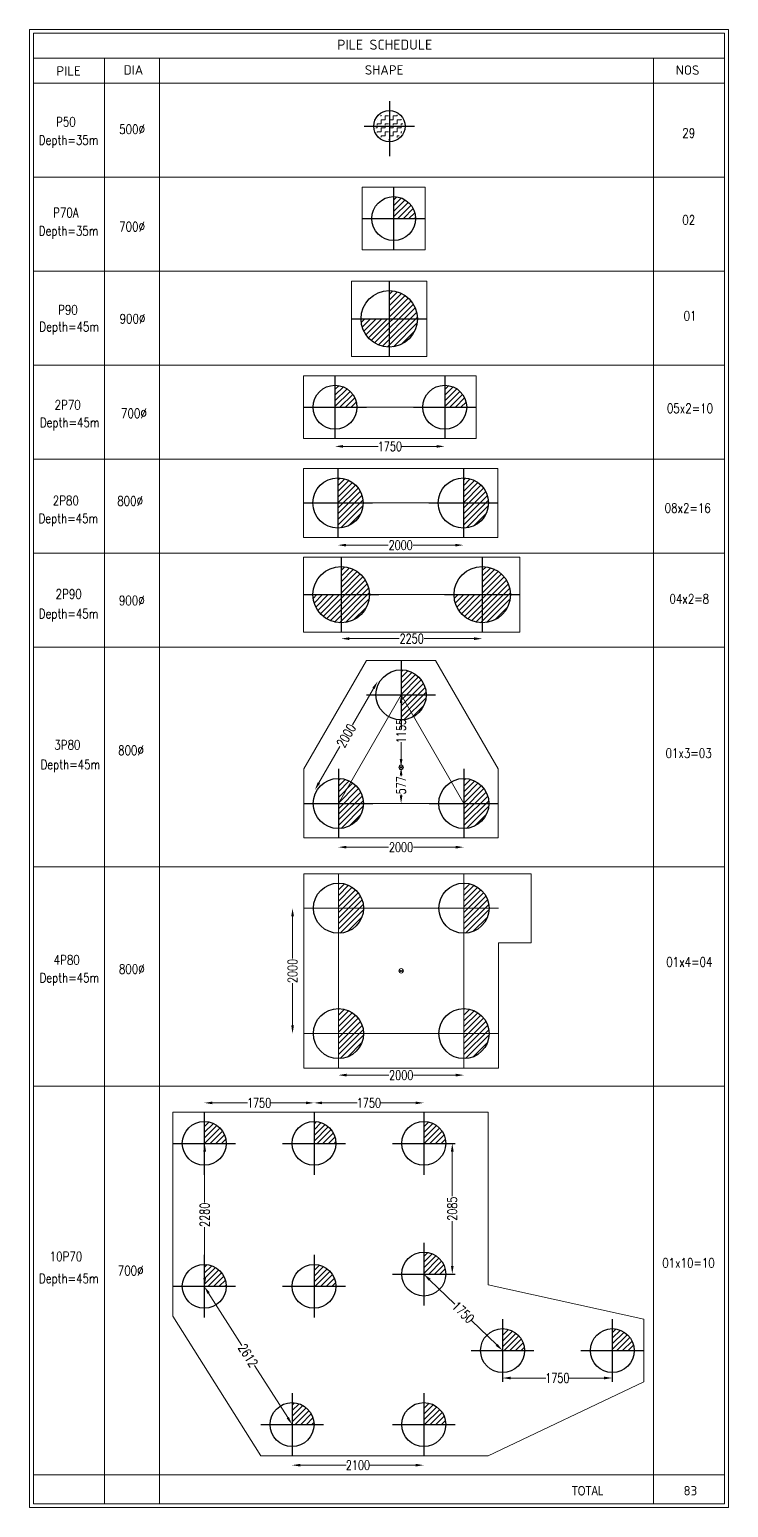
# Model space of a CAD drawing. Header units: millimetres. Extents: x -545754 to 527377, y 134623 to 1871324.
# Drawn here: x 516237 to 527377, y 193131 to 216706 of the extents above; entities that cross this region are included whole.
import ezdxf

# ---------------------------------------------------------------- set-up
doc = ezdxf.new("R2010")
doc.units = ezdxf.units.MM
doc.header["$PDMODE"] = 35
doc.layers.get('Defpoints').update_dxf_attribs({"color": 252})
for name, color, linetype, lineweight in [('Geo pile', 2, 'Continuous', 30), ('Geo pile c-c L', 154, 'Continuous', 0), ('Geo Pile Hatch', 54, 'Continuous', 13), ('Geo Pilecap-L', 154, 'Continuous', 0), ('Geo-pile', 2, 'Continuous', 30), ('Geo-Pile Hatch', 54, 'Continuous', 13), ('Geo-Section Line', 84, 'Continuous', 13)]:
    doc.layers.add(name, color=color, linetype=linetype, lineweight=lineweight)
doc.layers.add('Geo Pile Txt', color=7, linetype='Continuous')
doc.styles.add('AA-02 simplex', font='simplex.shx', dxfattribs={"width": 0.8})
doc.styles.add('Geo T Arial', font='arial.ttf', dxfattribs={"width": 0.75})
doc.styles.add('Geo T TIMES NEW ROMAN', font='times.ttf')
doc.styles.add('ISCOPEUR', font='isocpeur.ttf')
doc.styles.add('simplex', font='simplex.shx', dxfattribs={"width": 0.75})
doc.dimstyles.new('Geo1-50 @ BEAM-NAME', dxfattribs={"dimtxt": 150, "dimasz": 130, "dimexe": 0.11, "dimexo": 0.2, "dimgap": 0.1, "dimtad": 0, "dimdec": 0, "dimdsep": 46, "dimtxsty": 'simplex', "dimcen": 5, "dimdle": 11, "dimse1": 1, "dimse2": 1, "dimclrd": 256, "dimclre": 251, "dimclrt": 7, "dimadec": 0, "dimazin": 0, "dimtfac": 1, "dimtdec": 0, "dimtmove": 0, "dimatfit": 3, "dimfxl": 1, "dimlwd": 15, "dimlwe": 9, "dimarcsym": 0})
pattern_1 = [(45, (-164380.98, 30009.62), (-44.90128, 44.90128), [])]
pattern_2 = [(0, (0, 0), (63.5, 63.5), [63.5, -63.5]), (90, (63.5, 0), (-63.5, 63.5), [63.5, -63.5])]

# ---------------------------------------------------------------- blocks, each defined once
blk = doc.blocks.new('A$C57e47940')
at = {"layer": 'Geo Pile Hatch'}
h = blk.add_hatch(dxfattribs=at)
h.set_pattern_fill('ANSI31', color=256, scale=20)
h.set_pattern_definition([(45, (-164380.98, 30009.62), (-44.90128, 44.90128), [])])
edge = h.paths.add_edge_path()
edge.add_arc((0, 0), 350, 0, 90)
edge.add_line((0, 350), (0, 0))
edge.add_line((0, 0), (350, 0))
at = {"layer": 'Geo pile'}
for p, q in [((0, 500), (0, -500)), ((-500, 0), (500, 0))]:
    blk.add_line(p, q, dxfattribs=at)
blk.add_circle((0, 0), 350, dxfattribs=at)
blk = doc.blocks.new('A$Ca9c2b0f5')
at = {"layer": 'Geo pile c-c L'}
blk.add_lwpolyline([(5025, -2755), (5025, 0), (0, 0), (0, -3255), (1400, -5485), (5025, -5485), (7505, -4305), (7505, -3305)], close=True, dxfattribs=at)
for p in [(500, -500), (2250, -500), (4000, -500), (4000, -2585), (500, -2780), (2250, -2780), (5255, -3805), (7005, -3805), (1900, -4985), (4000, -4985)]:
    blk.add_blockref('A$C57e47940', p)
blk = doc.blocks.new('*D268')
at = {"linetype": 'Continuous', "lineweight": 15, "transparency": 16777216}
for p, q in [((519151, 199585), (519709, 199585)), ((520641, 199585), (520084, 199585))]:
    blk.add_line(p, q, dxfattribs=at)
at = {"transparency": 16777216}
for points in [[(519151, 199606), (519151, 199563), (519021, 199585)], [(520641, 199606), (520641, 199563), (520771, 199585)]]:
    blk.add_solid(points, dxfattribs=at)
at = {"layer": 'Defpoints', "color": 0, "transparency": 16777216}
for p in [(520771, 199585), (519021, 199439), (520771, 199439)]:
    blk.add_point(p, dxfattribs=at)
at = {"color": 7, "transparency": 16777216, "insert": (519896, 199585), "char_height": 150, "attachment_point": 5, "style": 'simplex'}
blk.add_mtext('1750', dxfattribs=at)
blk = doc.blocks.new('*D269')
at = {"linetype": 'Continuous', "lineweight": 15, "transparency": 16777216}
for p, q in [((520901, 199585), (521459, 199585)), ((522391, 199585), (521834, 199585))]:
    blk.add_line(p, q, dxfattribs=at)
at = {"transparency": 16777216}
for points in [[(520901, 199606), (520901, 199563), (520771, 199585)], [(522391, 199606), (522391, 199563), (522521, 199585)]]:
    blk.add_solid(points, dxfattribs=at)
at = {"layer": 'Defpoints', "color": 0, "transparency": 16777216}
for p in [(522521, 199585), (520771, 199439), (522521, 199439)]:
    blk.add_point(p, dxfattribs=at)
at = {"color": 7, "transparency": 16777216, "insert": (521646, 199585), "char_height": 150, "attachment_point": 5, "style": 'simplex'}
blk.add_mtext('1750', dxfattribs=at)
blk = doc.blocks.new('*D265')
at = {"linetype": 'Continuous', "lineweight": 15, "transparency": 16777216}
for p, q in [((519028, 198809), (519028, 197997)), ((519028, 196789), (519028, 197601))]:
    blk.add_line(p, q, dxfattribs=at)
at = {"transparency": 16777216}
for points in [[(519006, 198809), (519050, 198809), (519028, 198939)], [(519006, 196789), (519050, 196789), (519028, 196659)]]:
    blk.add_solid(points, dxfattribs=at)
at = {"layer": 'Defpoints', "color": 0, "transparency": 16777216}
for p in [(519252, 198939), (519028, 196659), (519252, 196659)]:
    blk.add_point(p, dxfattribs=at)
at = {"color": 7, "transparency": 16777216, "insert": (519028, 197799), "char_height": 150, "attachment_point": 5, "rotation": 90, "style": 'simplex'}
blk.add_mtext('2280', dxfattribs=at)
blk = doc.blocks.new('*D270')
at = {"linetype": 'Continuous', "lineweight": 15, "transparency": 16777216}
for p, q in [((519091, 196549), (519621, 195715)), ((520352, 194564), (519822, 195398))]:
    blk.add_line(p, q, dxfattribs=at)
at = {"transparency": 16777216}
for points in [[(519109, 196561), (519073, 196538), (519021, 196659)], [(520370, 194575), (520334, 194552), (520422, 194454)]]:
    blk.add_solid(points, dxfattribs=at)
at = {"layer": 'Defpoints', "color": 0, "transparency": 16777216}
for p in [(519021, 196659), (520422, 194454), (520422, 194454)]:
    blk.add_point(p, dxfattribs=at)
at = {"color": 7, "transparency": 16777216, "insert": (519721, 195557), "char_height": 150, "attachment_point": 5, "rotation": 302.4202, "style": 'simplex'}
blk.add_mtext('2612', dxfattribs=at)
blk = doc.blocks.new('*D271')
at = {"linetype": 'Continuous', "lineweight": 15, "transparency": 16777216}
for p, q in [((520552, 193806), (521284, 193806)), ((522391, 193806), (521659, 193806))]:
    blk.add_line(p, q, dxfattribs=at)
at = {"transparency": 16777216}
for points in [[(520552, 193827), (520552, 193784), (520422, 193806)], [(522391, 193827), (522391, 193784), (522521, 193806)]]:
    blk.add_solid(points, dxfattribs=at)
at = {"layer": 'Defpoints', "color": 0, "transparency": 16777216}
for p in [(520422, 193954), (522521, 193954), (522521, 193806)]:
    blk.add_point(p, dxfattribs=at)
at = {"color": 7, "transparency": 16777216, "insert": (521471, 193806), "char_height": 150, "attachment_point": 5, "style": 'simplex'}
blk.add_mtext('2100', dxfattribs=at)
blk = doc.blocks.new('*D272')
at = {"linetype": 'Continuous', "lineweight": 15, "transparency": 16777216}
for p, q in [((522614, 196763), (523014, 196375)), ((523683, 195725), (523283, 196113))]:
    blk.add_line(p, q, dxfattribs=at)
at = {"transparency": 16777216}
for points in [[(522630, 196779), (522599, 196748), (522521, 196854)], [(523698, 195740), (523668, 195709), (523776, 195634)]]:
    blk.add_solid(points, dxfattribs=at)
at = {"layer": 'Defpoints', "color": 0, "transparency": 16777216}
for p in [(522521, 196854), (522521, 196854), (523776, 195634)]:
    blk.add_point(p, dxfattribs=at)
at = {"color": 7, "transparency": 16777216, "insert": (523149, 196244), "char_height": 150, "attachment_point": 5, "rotation": 315.8102, "style": 'simplex'}
blk.add_mtext('1750', dxfattribs=at)
blk = doc.blocks.new('*D266')
at = {"linetype": 'Continuous', "lineweight": 15, "transparency": 16777216}
for p, q in [((523906, 195196), (524464, 195196)), ((525396, 195196), (524839, 195196))]:
    blk.add_line(p, q, dxfattribs=at)
at = {"transparency": 16777216}
for points in [[(523906, 195218), (523906, 195174), (523776, 195196)], [(525396, 195218), (525396, 195174), (525526, 195196)]]:
    blk.add_solid(points, dxfattribs=at)
at = {"layer": 'Defpoints', "color": 0, "transparency": 16777216}
for p in [(523776, 195196), (525526, 195196), (525526, 195196)]:
    blk.add_point(p, dxfattribs=at)
at = {"color": 7, "transparency": 16777216, "insert": (524651, 195196), "char_height": 150, "attachment_point": 5, "style": 'simplex'}
blk.add_mtext('1750', dxfattribs=at)
blk = doc.blocks.new('*D267')
at = {"linetype": 'Continuous', "lineweight": 15, "transparency": 16777216}
for p, q in [((522975, 198809), (522975, 198095)), ((522975, 196984), (522975, 197698))]:
    blk.add_line(p, q, dxfattribs=at)
at = {"transparency": 16777216}
for points in [[(522954, 198809), (522997, 198809), (522975, 198939)], [(522954, 196984), (522997, 196984), (522975, 196854)]]:
    blk.add_solid(points, dxfattribs=at)
at = {"layer": 'Defpoints', "color": 0, "transparency": 16777216}
for p in [(522975, 198939), (522975, 196854), (522975, 196854)]:
    blk.add_point(p, dxfattribs=at)
at = {"color": 7, "transparency": 16777216, "insert": (522975, 197897), "char_height": 150, "attachment_point": 5, "rotation": 90, "style": 'simplex'}
blk.add_mtext('2085', dxfattribs=at)
blk = doc.blocks.new('*D273')
at = {"linetype": 'Continuous', "lineweight": 15, "transparency": 16777216}
for p, q in [((520429, 202560), (520429, 201889)), ((520429, 200820), (520429, 201492))]:
    blk.add_line(p, q, dxfattribs=at)
at = {"transparency": 16777216}
for points in [[(520408, 202560), (520451, 202560), (520429, 202690)], [(520408, 200820), (520451, 200820), (520429, 200690)]]:
    blk.add_solid(points, dxfattribs=at)
at = {"layer": 'Defpoints', "color": 0, "transparency": 16777216}
for p in [(520611, 202690), (520429, 200690), (520611, 200690)]:
    blk.add_point(p, dxfattribs=at)
at = {"color": 7, "transparency": 16777216, "insert": (520429, 201690), "char_height": 150, "attachment_point": 5, "rotation": 90, "style": 'simplex'}
blk.add_mtext('2000', dxfattribs=at)
blk = doc.blocks.new('*D274')
at = {"linetype": 'Continuous', "lineweight": 15, "transparency": 16777216}
for p, q in [((521291, 200028), (521962, 200028)), ((523031, 200028), (522359, 200028))]:
    blk.add_line(p, q, dxfattribs=at)
at = {"transparency": 16777216}
for points in [[(521291, 200050), (521291, 200006), (521161, 200028)], [(523031, 200050), (523031, 200006), (523161, 200028)]]:
    blk.add_solid(points, dxfattribs=at)
at = {"layer": 'Defpoints', "color": 0, "transparency": 16777216}
for p in [(521161, 200140), (523161, 200140), (523161, 200028)]:
    blk.add_point(p, dxfattribs=at)
at = {"color": 7, "transparency": 16777216, "insert": (522161, 200028), "char_height": 150, "attachment_point": 5, "style": 'simplex'}
blk.add_mtext('2000', dxfattribs=at)
blk = doc.blocks.new('4P801')
at = {"layer": 'Geo Pile Hatch'}
h = blk.add_hatch(dxfattribs=at)
h.set_pattern_fill('ANSI31', color=256, scale=20)
h.set_pattern_definition([(45, (-165380.98, 31009.62), (-44.90128, 44.90128), [])])
h.paths.add_polyline_path([(-1000, 1400), (-1000, 1000), (-600, 1000, 0.414214)])
h.paths.add_polyline_path([(-600, 1000), (-1000, 1000), (-1000, 600, 0.414214)])
h = blk.add_hatch(dxfattribs=at)
h.set_pattern_fill('ANSI31', color=256, scale=20)
h.set_pattern_definition([(45, (-163380.98, 31009.62), (-44.90128, 44.90128), [])])
h.paths.add_polyline_path([(1000, 1400), (1000, 1000), (1400, 1000, 0.414214)])
h.paths.add_polyline_path([(1400, 1000), (1000, 1000), (1000, 600, 0.414214)])
h = blk.add_hatch(dxfattribs=at)
h.set_pattern_fill('ANSI31', color=256, scale=20)
h.set_pattern_definition([(45, (-165380.98, 29009.62), (-44.90128, 44.90128), [])])
h.paths.add_polyline_path([(-1000, -600), (-1000, -1000), (-600, -1000, 0.414214)])
h.paths.add_polyline_path([(-600, -1000), (-1000, -1000), (-1000, -1400, 0.414214)])
h = blk.add_hatch(dxfattribs=at)
h.set_pattern_fill('ANSI31', color=256, scale=20)
h.set_pattern_definition([(45, (-163380.98, 29009.62), (-44.90128, 44.90128), [])])
h.paths.add_polyline_path([(1000, -600), (1000, -1000), (1400, -1000, 0.414214)])
h.paths.add_polyline_path([(1400, -1000), (1000, -1000), (1000, -1400, 0.414214)])
at = {"layer": 'Geo pile', "color": 250, "lineweight": 0, "ltscale": 25}
for p, q in [((-31, -18), (31, 18)), ((31, -18), (-31, 18))]:
    blk.add_line(p, q, dxfattribs=at)
at = {"layer": 'Geo pile'}
for centre in [(-1000, 1000), (1000, 1000), (-1000, -1000), (1000, -1000)]:
    blk.add_circle(centre, 400, dxfattribs=at)
at = {"layer": 'Geo pile', "color": 250, "lineweight": 0, "ltscale": 25}
blk.add_circle((0, 0), 35.8, dxfattribs=at)
at = {"layer": 'Geo Pile Hatch'}
for p, q in [((-1000, 1550), (-1000, 450)), ((1000, 1550), (1000, 450)), ((-1550, 1000), (-450, 1000)), ((450, 1000), (1550, 1000)), ((-1000, -450), (-1000, -1550)), ((1000, -450), (1000, -1550)), ((-1550, -1000), (-450, -1000)), ((450, -1000), (1550, -1000))]:
    blk.add_line(p, q, dxfattribs=at)
blk.add_lwpolyline([(-1000, -1000), (-1000, 1000), (1000, 1000), (1000, -1000), (-1000, -1000)], dxfattribs=at)
at = {"layer": 'Geo Pilecap-L', "ltscale": 25}
blk.add_lwpolyline([(1550, 450), (2070, 450), (2070, 1550), (1400, 1550), (-1550, 1550), (-1550, -1550), (1550, -1550)], close=True, dxfattribs=at)
at = {"layer": 'Geo Pile Txt', "color": 7, "style": 'Geo T TIMES NEW ROMAN'}
blk.add_attdef('4P80', (1728, -1450), '', height=250, dxfattribs=at)
blk = doc.blocks.new('*U201')
at = {"layer": 'Geo Pile Hatch'}
h = blk.add_hatch(dxfattribs=at)
h.set_pattern_fill('ANSI31', color=256, scale=20)
h.set_pattern_definition([(45, (-164380.98, 31164.32), (-44.90128, 44.90128), [])])
h.paths.add_polyline_path([(0, 1555), (0, 1155), (400, 1155, 0.414214)])
h.paths.add_polyline_path([(400, 1155), (0, 1155), (0, 755, 0.414214)])
h = blk.add_hatch(dxfattribs=at)
h.set_pattern_fill('ANSI31', color=256, scale=20)
h.set_pattern_definition([(45, (-165380.98, 29432.27), (-44.90128, 44.90128), [])])
h.paths.add_polyline_path([(-1000, -177), (-1000, -577), (-600, -577, 0.414214)])
h.paths.add_polyline_path([(-600, -577), (-1000, -577), (-1000, -977, 0.414214)])
h = blk.add_hatch(dxfattribs=at)
h.set_pattern_fill('ANSI31', color=256, scale=20)
h.set_pattern_definition([(45, (-163380.98, 29432.27), (-44.90128, 44.90128), [])])
h.paths.add_polyline_path([(1000, -177), (1000, -577), (1400, -577, 0.414214)])
h.paths.add_polyline_path([(1400, -577), (1000, -577), (1000, -977, 0.414214)])
at = {"layer": 'Geo pile'}
for p, q in [((0, 1705), (0, 605)), ((-550, 1155), (550, 1155)), ((-1000, -27), (-1000, -1127)), ((1000, -27), (1000, -1127)), ((-1550, -577), (-450, -577)), ((450, -577), (1550, -577))]:
    blk.add_line(p, q, dxfattribs=at)
at = {"layer": 'Geo pile', "color": 250, "lineweight": 0, "ltscale": 25}
for p, q in [((-31, -18), (31, 18)), ((31, -18), (-31, 18))]:
    blk.add_line(p, q, dxfattribs=at)
at = {"layer": 'Geo pile'}
for centre in [(0, 1155), (-1000, -577), (1000, -577)]:
    blk.add_circle(centre, 400, dxfattribs=at)
at = {"layer": 'Geo pile', "color": 250, "lineweight": 0, "ltscale": 25}
blk.add_circle((0, 0), 35.8, dxfattribs=at)
at = {"layer": 'Geo pile c-c L'}
blk.add_lwpolyline([(-1000, -577), (0, 1155), (1000, -577), (-1000, -577)], dxfattribs=at)
at = {"layer": 'Geo Pilecap-L', "ltscale": 25}
blk.add_lwpolyline([(1550, -27), (550, 1705), (-550, 1705), (-1550, -27), (-1550, -1127), (1550, -1127)], close=True, dxfattribs=at)
at = {"layer": 'Geo Pile Txt', "color": 7, "style": 'Geo T TIMES NEW ROMAN'}
blk.add_attdef('3P80', (1728, -1490), '', height=250, dxfattribs=at)
blk = doc.blocks.new('*D275')
at = {"linetype": 'Continuous', "lineweight": 15, "transparency": 16777216}
for p, q in [((521720, 206196), (521384, 205615)), ((520850, 204690), (521185, 205271))]:
    blk.add_line(p, q, dxfattribs=at)
at = {"transparency": 16777216}
for points in [[(521701, 206207), (521738, 206186), (521785, 206309)], [(520831, 204700), (520868, 204679), (520785, 204577)]]:
    blk.add_solid(points, dxfattribs=at)
at = {"layer": 'Defpoints', "color": 0, "transparency": 16777216}
for p in [(522159, 206093), (520785, 204577), (521159, 204361)]:
    blk.add_point(p, dxfattribs=at)
at = {"color": 7, "transparency": 16777216, "insert": (521285, 205443), "char_height": 150, "attachment_point": 5, "rotation": 60, "style": 'simplex'}
blk.add_mtext('2000', dxfattribs=at)
blk = doc.blocks.new('*D276')
at = {"linetype": 'Continuous', "lineweight": 15, "transparency": 16777216}
for p, q in [((521289, 203664), (521961, 203664)), ((523029, 203664), (522358, 203664))]:
    blk.add_line(p, q, dxfattribs=at)
at = {"transparency": 16777216}
for points in [[(521289, 203685), (521289, 203642), (521159, 203664)], [(523029, 203685), (523029, 203642), (523159, 203664)]]:
    blk.add_solid(points, dxfattribs=at)
at = {"layer": 'Defpoints', "color": 0, "transparency": 16777216}
for p in [(521159, 203936), (523159, 203936), (523159, 203664)]:
    blk.add_point(p, dxfattribs=at)
at = {"color": 7, "transparency": 16777216, "insert": (522159, 203664), "char_height": 150, "attachment_point": 5, "style": 'simplex'}
blk.add_mtext('2000', dxfattribs=at)
blk = doc.blocks.new('*D277')
at = {"linetype": 'Continuous', "lineweight": 15, "transparency": 16777216}
for p, q in [((522159, 204808), (522159, 204794)), ((522159, 204491), (522159, 204504))]:
    blk.add_line(p, q, dxfattribs=at)
at = {"transparency": 16777216}
for points in [[(522138, 204808), (522181, 204808), (522159, 204938)], [(522138, 204491), (522181, 204491), (522159, 204361)]]:
    blk.add_solid(points, dxfattribs=at)
at = {"layer": 'Defpoints', "color": 0, "transparency": 16777216}
for p in [(522159, 204938), (522159, 204361), (522159, 204361)]:
    blk.add_point(p, dxfattribs=at)
at = {"color": 7, "transparency": 16777216, "insert": (522159, 204649), "char_height": 150, "attachment_point": 5, "rotation": 90, "style": 'simplex'}
blk.add_mtext('577', dxfattribs=at)
blk = doc.blocks.new('*D278')
at = {"linetype": 'Continuous', "lineweight": 15, "transparency": 16777216}
for p, q in [((522159, 205963), (522159, 205692)), ((522159, 205068), (522159, 205338))]:
    blk.add_line(p, q, dxfattribs=at)
at = {"transparency": 16777216}
for points in [[(522138, 205963), (522181, 205963), (522159, 206093)], [(522138, 205068), (522181, 205068), (522159, 204938)]]:
    blk.add_solid(points, dxfattribs=at)
at = {"layer": 'Defpoints', "color": 0, "transparency": 16777216}
for p in [(522159, 206093), (522159, 206093), (522159, 204938)]:
    blk.add_point(p, dxfattribs=at)
at = {"color": 7, "transparency": 16777216, "insert": (522159, 205515), "char_height": 150, "attachment_point": 5, "rotation": 90, "style": 'simplex'}
blk.add_mtext('1155', dxfattribs=at)
blk = doc.blocks.new('*U54')
at = {"layer": 'Geo Pile Hatch'}
h = blk.add_hatch(dxfattribs=at)
h.set_pattern_fill('ANSI31', color=256, scale=20)
h.set_pattern_definition([(45, (-165505.98, 30009.62), (-44.90128, 44.90128), [])])
edge = h.paths.add_edge_path()
edge.add_line((-1125, 450), (-1125, 0))
edge.add_line((-1125, 0), (-675, 0))
edge.add_arc((-1125, 0), 450, 0, 90)
edge = h.paths.add_edge_path()
edge.add_line((-675, 0), (-1125, 0))
edge.add_line((-1125, 0), (-1575, 0))
edge.add_arc((-1125, 0), 450, 180, 270)
edge.add_arc((-1126, 1), 451, 270.1029, 359.8971)
h = blk.add_hatch(dxfattribs=at)
h.set_pattern_fill('ANSI31', color=256, scale=20)
h.set_pattern_definition([(45, (-163255.98, 30009.62), (-44.90128, 44.90128), [])])
edge = h.paths.add_edge_path()
edge.add_line((1125, 450), (1125, 0))
edge.add_line((1125, 0), (1575, 0))
edge.add_arc((1125, 0), 450, 0, 90)
edge = h.paths.add_edge_path()
edge.add_line((1575, 0), (1125, 0))
edge.add_line((1125, 0), (675, 0))
edge.add_arc((1125, 0), 450, 180, 270)
edge.add_arc((1124, 1), 451, 270.1029, 359.8971)
at = {"layer": 'Geo pile'}
for p, q in [((-1125, 600), (-1125, -600)), ((1125, 600), (1125, -600)), ((-1725, 0), (-525, 0)), ((525, 0), (1725, 0))]:
    blk.add_line(p, q, dxfattribs=at)
for centre in [(-1125, 0), (1125, 0)]:
    blk.add_circle(centre, 450, dxfattribs=at)
at = {"layer": 'Geo pile c-c L'}
blk.add_line((-1125, 0), (1125, 0), dxfattribs=at)
at = {"layer": 'Geo Pilecap-L', "ltscale": 25}
blk.add_lwpolyline([(-1725, -600), (1725, -600), (1725, 600), (-1725, 600)], close=True, dxfattribs=at)
at = {"layer": 'Geo Pile Txt', "color": 7, "style": 'Geo T TIMES NEW ROMAN'}
blk.add_attdef('2P90', (1941, -450), '', height=250, dxfattribs=at)
blk = doc.blocks.new('*D279')
at = {"linetype": 'Continuous', "lineweight": 15, "transparency": 16777216}
for p, q in [((521334, 206990), (522130, 206990)), ((523324, 206990), (522527, 206990))]:
    blk.add_line(p, q, dxfattribs=at)
at = {"transparency": 16777216}
for points in [[(521334, 207012), (521334, 206968), (521204, 206990)], [(523324, 207012), (523324, 206968), (523454, 206990)]]:
    blk.add_solid(points, dxfattribs=at)
at = {"layer": 'Defpoints', "color": 0, "transparency": 16777216}
for p in [(521204, 207277), (523454, 207277), (523454, 206990)]:
    blk.add_point(p, dxfattribs=at)
at = {"color": 7, "transparency": 16777216, "insert": (522329, 206990), "char_height": 150, "attachment_point": 5, "style": 'simplex'}
blk.add_mtext('2250', dxfattribs=at)
blk = doc.blocks.new('*U53')
at = {"layer": 'Geo Pile Hatch'}
h = blk.add_hatch(dxfattribs=at)
h.set_pattern_fill('ANSI31', color=256, scale=20)
h.set_pattern_definition([(45, (-165380.98, 30009.62), (-44.90128, 44.90128), [])])
h.paths.add_polyline_path([(-1000, 400), (-1000, 0), (-600, 0, 0.414214)])
h.paths.add_polyline_path([(-600, 0), (-1000, 0), (-1000, -400, 0.414214)])
h = blk.add_hatch(dxfattribs=at)
h.set_pattern_fill('ANSI31', color=256, scale=20)
h.set_pattern_definition([(45, (-163380.98, 30009.62), (-44.90128, 44.90128), [])])
h.paths.add_polyline_path([(1000, 400), (1000, 0), (1400, 0, 0.414214)])
h.paths.add_polyline_path([(1400, 0), (1000, 0), (1000, -400, 0.414214)])
at = {"layer": 'Geo pile'}
for p, q in [((-1000, 550), (-1000, -550)), ((1000, 550), (1000, -550)), ((-1550, 0), (-450, 0)), ((450, 0), (1550, 0))]:
    blk.add_line(p, q, dxfattribs=at)
for centre in [(-1000, 0), (1000, 0)]:
    blk.add_circle(centre, 400, dxfattribs=at)
at = {"layer": 'Geo pile c-c L'}
blk.add_line((-1000, 0), (1000, 0), dxfattribs=at)
at = {"layer": 'Geo Pilecap-L', "ltscale": 25}
blk.add_lwpolyline([(1550, 550), (-1550, 550), (-1550, -550), (1550, -550)], close=True, dxfattribs=at)
at = {"layer": 'Geo Pile Txt', "color": 7, "style": 'Geo T TIMES NEW ROMAN'}
blk.add_attdef('2P80', (1728, -450), '', height=250, dxfattribs=at)
blk = doc.blocks.new('*D280')
at = {"linetype": 'Continuous', "lineweight": 15, "transparency": 16777216}
for p, q in [((521282, 208482), (521954, 208482)), ((523022, 208482), (522351, 208482))]:
    blk.add_line(p, q, dxfattribs=at)
at = {"transparency": 16777216}
for points in [[(521282, 208503), (521282, 208460), (521152, 208482)], [(523022, 208503), (523022, 208460), (523152, 208482)]]:
    blk.add_solid(points, dxfattribs=at)
at = {"layer": 'Defpoints', "color": 0, "transparency": 16777216}
for p in [(521152, 208604), (523152, 208604), (523152, 208482)]:
    blk.add_point(p, dxfattribs=at)
at = {"color": 7, "transparency": 16777216, "insert": (522152, 208482), "char_height": 150, "attachment_point": 5, "style": 'simplex'}
blk.add_mtext('2000', dxfattribs=at)
blk = doc.blocks.new('*U51')
at = {"layer": 'Geo Pile Hatch'}
h = blk.add_hatch(dxfattribs=at)
h.set_pattern_fill('ANSI31', color=256, scale=20)
h.set_pattern_definition([(45, (-165255.98, 30009.62), (-44.90128, 44.90128), [])])
edge = h.paths.add_edge_path()
edge.add_arc((-875, 0), 350, 0, 90)
edge.add_line((-875, 350), (-875, 0))
edge.add_line((-875, 0), (-525, 0))
h = blk.add_hatch(dxfattribs=at)
h.set_pattern_fill('ANSI31', color=256, scale=20)
h.set_pattern_definition([(45, (-163505.98, 30009.62), (-44.90128, 44.90128), [])])
edge = h.paths.add_edge_path()
edge.add_arc((875, 0), 350, 0, 90)
edge.add_line((875, 350), (875, 0))
edge.add_line((875, 0), (1225, 0))
at = {"layer": 'Geo pile'}
for p, q in [((-875, 500), (-875, -500)), ((875, 500), (875, -500)), ((-1375, 0), (-375, 0)), ((375, 0), (1375, 0))]:
    blk.add_line(p, q, dxfattribs=at)
for centre in [(-875, 0), (875, 0)]:
    blk.add_circle(centre, 350, dxfattribs=at)
at = {"layer": 'Geo pile c-c L'}
blk.add_line((-875, 0), (875, 0), dxfattribs=at)
at = {"layer": 'Geo Pilecap-L', "ltscale": 25}
blk.add_lwpolyline([(1375, 500), (-1375, 500), (-1375, -500), (1375, -500)], close=True, dxfattribs=at)
at = {"layer": 'Geo Pile Txt', "color": 7, "style": 'Geo T TIMES NEW ROMAN'}
blk.add_attdef('2P70', (1536, -450), '', height=250, dxfattribs=at)
blk = doc.blocks.new('*D281')
at = {"linetype": 'Continuous', "lineweight": 15, "transparency": 16777216}
for p, q in [((521235, 210057), (521793, 210057)), ((522725, 210057), (522168, 210057))]:
    blk.add_line(p, q, dxfattribs=at)
at = {"transparency": 16777216}
for points in [[(521235, 210078), (521235, 210035), (521105, 210057)], [(522725, 210078), (522725, 210035), (522855, 210057)]]:
    blk.add_solid(points, dxfattribs=at)
at = {"layer": 'Defpoints', "color": 0, "transparency": 16777216}
for p in [(521105, 210136), (522855, 210136), (522855, 210057)]:
    blk.add_point(p, dxfattribs=at)
at = {"color": 7, "transparency": 16777216, "insert": (521980, 210057), "char_height": 150, "attachment_point": 5, "style": 'simplex'}
blk.add_mtext('1750', dxfattribs=at)
blk = doc.blocks.new('*U55')
at = {"layer": 'Geo Pile Hatch'}
h = blk.add_hatch(dxfattribs=at)
h.set_pattern_fill('ANSI31', color=256, scale=20)
h.set_pattern_definition(pattern_1)
edge = h.paths.add_edge_path()
edge.add_line((0, 450), (0, 0))
edge.add_line((0, 0), (450, 0))
edge.add_arc((0, 0), 450, 0, 90)
edge = h.paths.add_edge_path()
edge.add_line((450, 0), (0, 0))
edge.add_line((0, 0), (-450, 0))
edge.add_arc((0, 0), 450, 180, 270)
edge.add_arc((-1, 1), 451, 270.1029, 359.8971)
at = {"layer": 'Geo pile'}
for p, q in [((0, 600), (0, -600)), ((-600, 0), (600, 0))]:
    blk.add_line(p, q, dxfattribs=at)
blk.add_circle((0, 0), 450, dxfattribs=at)
at = {"layer": 'Geo Pilecap-L', "color": 156, "linetype": 'Continuous', "lineweight": 0, "ltscale": 25}
for p, q in [((0, -600), (0, 600)), ((-600, 0), (600, 0))]:
    blk.add_line(p, q, dxfattribs=at)
at = {"layer": 'Geo Pilecap-L', "ltscale": 25}
blk.add_lwpolyline([(-600, -600), (600, -600), (600, 600), (-600, 600)], close=True, dxfattribs=at)
at = {"layer": 'Geo Pilecap-L', "lineweight": 18}
for points in [[(-600, 100), (-600, 600), (600, 600), (600, 100)], [(-600, -100), (-600, -600), (600, -600), (600, -100)]]:
    blk.add_lwpolyline(points, dxfattribs=at)
at = {"layer": 'Geo Pile Txt', "color": 7, "style": 'Geo T TIMES NEW ROMAN'}
blk.add_attdef('P90', (520, -450), '', height=250, dxfattribs=at)
blk = doc.blocks.new('A$C0be83e13')
at = {"layer": 'Geo-Pile Hatch'}
h = blk.add_hatch(dxfattribs=at)
h.set_pattern_fill('ZIGZAG', color=256, scale=20)
h.set_pattern_definition(pattern_2)
edge = h.paths.add_edge_path()
edge.add_line((-218, 16), (-16, 16))
edge.add_line((-16, 16), (-16, 218))
edge.add_arc((0, 0), 218, 94.1485, 175.8515)
h = blk.add_hatch(dxfattribs=at)
h.set_pattern_fill('ZIGZAG', color=256, scale=20)
h.set_pattern_definition(pattern_2)
edge = h.paths.add_edge_path()
edge.add_line((16, 16), (218, 16))
edge.add_arc((0, 0), 218, 4.1485, 85.8515)
edge.add_line((16, 218), (16, 16))
h = blk.add_hatch(dxfattribs=at)
h.set_pattern_fill('ZIGZAG', color=256, scale=20)
h.set_pattern_definition(pattern_2)
edge = h.paths.add_edge_path()
edge.add_line((-16, -16), (-218, -16))
edge.add_arc((0, 0), 218, 184.1485, 265.8515)
edge.add_line((-16, -218), (-16, -16))
h = blk.add_hatch(dxfattribs=at)
h.set_pattern_fill('ZIGZAG', color=256, scale=20)
h.set_pattern_definition(pattern_2)
edge = h.paths.add_edge_path()
edge.add_line((218, -16), (16, -16))
edge.add_line((16, -16), (16, -218))
edge.add_arc((0, 0), 218, 274.1485, 355.8515)
at = {"layer": 'Geo-pile'}
for p, q in [((0, 400), (0, -480)), ((-400, 0), (400, 0))]:
    blk.add_line(p, q, dxfattribs=at)
blk.add_circle((0, 0), 250, dxfattribs=at)
blk = doc.blocks.new('*U287')
at = {"layer": 'Geo Pile Hatch'}
h = blk.add_hatch(dxfattribs=at)
h.set_pattern_fill('ANSI31', color=256, scale=20)
h.set_pattern_definition(pattern_1)
edge = h.paths.add_edge_path()
edge.add_arc((0, 0), 350, 0, 90)
edge.add_line((0, 350), (0, 0))
edge.add_line((0, 0), (350, 0))
at = {"layer": 'Geo pile'}
for p, q in [((0, 500), (0, -500)), ((-500, 0), (500, 0))]:
    blk.add_line(p, q, dxfattribs=at)
blk.add_circle((0, 0), 350, dxfattribs=at)
at = {"layer": 'Geo Pilecap-L', "color": 156, "linetype": 'Continuous', "lineweight": 0, "ltscale": 25}
for p, q in [((0, -500), (0, 500)), ((-500, 0), (500, 0))]:
    blk.add_line(p, q, dxfattribs=at)
at = {"layer": 'Geo Pilecap-L', "ltscale": 25}
blk.add_lwpolyline([(500, 500), (-500, 500), (-500, -500), (500, -500)], close=True, dxfattribs=at)
at = {"layer": 'Geo Pile Txt', "color": 7, "style": 'Geo T TIMES NEW ROMAN'}
blk.add_attdef('P70', (520, -450), '', height=250, dxfattribs=at)

msp = doc.modelspace()

# ---------------------------------------------------------------- linework, layer by layer
at = {"layer": 'Geo-Section Line', "ltscale": 30}
for p, q in [((516296.9, 216249.1), (527317.4, 216249.1)), ((517431.9, 216249.1), (517431.9, 193191.5)), ((518309, 216249.1), (518309, 193191.5)), ((526182.4, 216249.1), (526182.4, 193191.5)), ((516296.9, 215852.1), (527317.4, 215852.1)), ((516296.9, 214352.1), (527317.4, 214352.1)), ((516296.9, 212852.1), (527317.4, 212852.1)), ((516296.9, 211352.1), (527317.4, 211352.1)), ((516296.9, 209852.1), (527317.4, 209852.1)), ((516296.9, 208352.1), (527317.4, 208352.1)), ((516296.9, 206852.1), (527317.4, 206852.1)), ((516296.9, 203352.1), (527317.4, 203352.1)), ((516296.9, 199852.1), (527317.4, 199852.1)), ((516296.9, 193649.9), (527317.4, 193649.9))]:
    msp.add_line(p, q, dxfattribs=at)
for points in [[(516236.9, 216706), (527377.4, 216706), (527377.4, 193131.5), (516236.9, 193131.5)], [(516296.9, 216646), (527317.4, 216646), (527317.4, 193191.5), (516296.9, 193191.5)]]:
    msp.add_lwpolyline(points, close=True, dxfattribs=at)

# ---------------------------------------------------------------- block references
at = {"color": 1}
for name, p in [('A$C0be83e13', (521972.5, 215164.8)), ('A$Ca9c2b0f5', (518521.3, 199439.1))]:
    msp.add_blockref(name, p, dxfattribs=at)
at = {"layer": 'Geo pile'}
for name, p in [('*U287', (522040.5, 213691.4)), ('*U55', (521970.3, 212091.9)), ('*U201', (522159.3, 204937.9))]:
    msp.add_blockref(name, p, dxfattribs=at)
at = {"layer": 'Geo-pile'}
for name, p in [('*U51', (521980.3, 210682.2)), ('*U53', (522152.5, 209154)), ('*U54', (522328.5, 207691.7)), ('4P801', (522160.8, 201690.2))]:
    msp.add_blockref(name, p, dxfattribs=at)

# ---------------------------------------------------------------- texts
at = {"layer": 'Geo-Section Line', "color": 7, "ltscale": 30, "attachment_point": 5}
for s, insert, char_height, width, style in [('{\\C7;PILE SCHEDULE}', (521898.2, 216464.8), 160, 1713.028, 'ISCOPEUR'), ('{\\C7;PILE}', (516859, 216046.3), 150, 1016.378, 'ISCOPEUR'), ('{\\C7;DIA}', (517892.8, 216061.8), 150, 1016.378, 'ISCOPEUR'), ('{\\C7;SHAPE}', (521887.9, 216061.8), 150, 1016.378, 'ISCOPEUR'), ('{\\C7;NOS}', (526726.8, 216059.4), 150, 1016.378, 'ISCOPEUR'), ('{\\C7;P50}', (516815.7, 215234.1), 150, 1016.378, 'AA-02 simplex'), ('Depth=35m', (516859.6, 214918.3), 150, 1556.954, 'AA-02 simplex'), ('{\\C7;500%%C}', (517871, 215115.3), 150, 1016.378, 'AA-02 simplex'), ('29', (526745.4, 215055.4), 150, 1016.378, 'AA-02 simplex'), ('P70A', (516815.7, 213785.5), 150, 1016.378, 'AA-02 simplex'), ('700%%C', (517871, 213562.2), 150, 1016.378, 'AA-02 simplex'), ('02', (526745.4, 213669.4), 150, 1016.378, 'AA-02 simplex'), ('Depth=35m', (516859.6, 213469.7), 150, 1556.954, 'AA-02 simplex'), ('P90', (516848.1, 212235.9), 150, 1016.378, 'AA-02 simplex'), ('01', (526765.9, 212138.9), 150, 1016.378, 'AA-02 simplex'), ('Depth=45m', (516868.8, 211941.3), 150, 1556.954, 'AA-02 simplex'), ('900%%C', (517877.4, 212093.3), 150, 1016.378, 'AA-02 simplex'), ('2P70', (516845, 210719.4), 150, 1016.378, 'AA-02 simplex'), ('700%%C', (517900.4, 210584.6), 150, 1016.378, 'AA-02 simplex'), ('05x2=10', (526764, 210663.5), 150, 1016.378, 'AA-02 simplex'), ('Depth=45m', (516877, 210412.9), 150, 1556.954, 'AA-02 simplex'), ('2P80', (516815.2, 209192.5), 150, 1016.378, 'AA-02 simplex'), ('800%%C', (517840, 209186.2), 150, 1016.378, 'AA-02 simplex'), ('08x2=16', (526728.8, 209073.3), 150, 1016.378, 'AA-02 simplex'), ('Depth=45m', (516855.6, 208883.2), 150, 1556.954, 'AA-02 simplex'), ('2P90', (516861.3, 207701.8), 150, 1016.378, 'AA-02 simplex'), ('04x2=8', (526753.6, 207624.2), 150, 1016.378, 'AA-02 simplex'), ('Depth=45m', (516858.9, 207363.7), 150, 1556.954, 'AA-02 simplex'), ('900%%C', (517865.8, 207598.8), 150, 1016.378, 'AA-02 simplex'), ('3P80', (516839.3, 205296), 150, 1016.378, 'AA-02 simplex'), ('800%%C', (517853.8, 205208.2), 150, 1016.378, 'AA-02 simplex'), ('01x3=03', (526742.1, 205163.5), 150, 1016.378, 'AA-02 simplex'), ('Depth=45m', (516887.4, 204958.3), 150, 1556.954, 'AA-02 simplex'), ('4P80', (516828.9, 201865.4), 150, 1016.378, 'AA-02 simplex'), ('01x4=04', (526754.1, 201832.2), 150, 1016.378, 'AA-02 simplex'), ('Depth=45m', (516871.5, 201556.4), 150, 1556.954, 'AA-02 simplex'), ('800%%C', (517866.6, 201719.3), 150, 1016.378, 'AA-02 simplex'), ('10P70', (516817.2, 197134.8), 150, 1016.378, 'AA-02 simplex'), ('01x10=10', (526740.9, 197031.3), 150, 1016.378, 'AA-02 simplex'), ('Depth=45m', (516862, 196759), 150, 1556.954, 'AA-02 simplex'), ('700%%C', (517848, 196908), 150, 1016.378, 'AA-02 simplex'), ('83', (526770.7, 193398.5), 150, 1016.378, 'ISCOPEUR')]:
    msp.add_mtext(s, dxfattribs=dict(at, insert=insert, char_height=char_height, width=width, style=style))
at = {"layer": 'Geo-Section Line', "ltscale": 30, "insert": (525132.5, 193396.5), "char_height": 150, "width": 7605.469, "attachment_point": 5, "style": 'Geo T Arial'}
msp.add_mtext('{\\C7;TOTAL}', dxfattribs=at)

# ---------------------------------------------------------------- dimensions: what is measured, and where the dimension line sits
for base, p1, p2, picture, middle in [((522855.3, 210056.5), (521105.3, 210135.8), (522855.3, 210135.8), '*D281', (521980.3, 210056.5)), ((523152.5, 208481.5), (521152.5, 208604), (523152.5, 208604), '*D280', (522152.5, 208481.5)), ((523453.5, 206990.1), (521203.5, 207277.2), (523453.5, 207277.2), '*D279', (522328.5, 206990.1)), ((523160.8, 200028), (521160.8, 200140.2), (523160.8, 200140.2), '*D274', (522160.8, 200028))]:
    dim = msp.add_linear_dim(base=base, p1=p1, p2=p2, dimstyle='Geo1-50 @ BEAM-NAME', override={"dimfxl": 2, "dimarcsym": 1})
    dim.commit()
    dim.dimension.update_dxf_attribs({"geometry": picture, "text_midpoint": middle})
for p1, p2, distance, picture, middle in [((522159.3, 206092.6), (521159.3, 204360.5), -432.8, '*D275', (521284.5, 205443)), ((521159.3, 203936.1), (523159.3, 203936.1), -272.4, '*D276', (522159.3, 203663.8))]:
    dim = msp.add_aligned_dim(p1=p1, p2=p2, distance=distance, dimstyle='Geo1-50 @ BEAM-NAME', override={"dimfxl": 2, "dimarcsym": 1})
    dim.commit()
    dim.dimension.update_dxf_attribs({"geometry": picture, "text_midpoint": middle})
for base, p1, p2, override, picture, middle in [((522159.3, 206092.6), (522159.3, 204937.9), (522159.3, 206092.6), {"dimtmove": 1, "dimfxl": 2, "dimarcsym": 1}, '*D278', (522159.3, 205515.2)), ((522159.3, 204360.5), (522159.3, 204937.9), (522159.3, 204360.5), {"dimfxl": 2, "dimarcsym": 1}, '*D277', (522159.3, 204649.2)), ((520429.4, 200690.2), (520610.8, 202690.2), (520610.8, 200690.2), {"dimfxl": 2, "dimarcsym": 1}, '*D273', (520429.4, 201690.2))]:
    dim = msp.add_linear_dim(base=base, p1=p1, p2=p2, angle=90, dimstyle='Geo1-50 @ BEAM-NAME', override=override)
    dim.commit()
    dim.dimension.update_dxf_attribs({"geometry": picture, "text_midpoint": middle})
at = {"color": 1}
for base, p1, p2, override, picture, middle in [((520771.3, 199584.8), (519021.3, 199439.1), (520771.3, 199439.1), {"dimfxl": 2, "dimarcsym": 1}, '*D268', (519896.3, 199584.8)), ((522521.3, 199584.8), (520771.3, 199439.1), (522521.3, 199439.1), {"dimtmove": 1, "dimfxl": 2, "dimarcsym": 1}, '*D269', (521646.3, 199584.8))]:
    dim = msp.add_linear_dim(base=base, p1=p1, p2=p2, dimstyle='Geo1-50 @ BEAM-NAME', override=override, dxfattribs=at)
    dim.commit()
    dim.dimension.update_dxf_attribs({"geometry": picture, "text_midpoint": middle})
for base, p1, p2, picture, middle in [((519028.1, 196659.1), (519251.9, 198939.1), (519251.9, 196659.1), '*D265', (519028.1, 197799.1)), ((522975.5, 196854.1), (522975.5, 198939.1), (522975.5, 196854.1), '*D267', (522975.5, 197896.6))]:
    dim = msp.add_linear_dim(base=base, p1=p1, p2=p2, angle=90, dimstyle='Geo1-50 @ BEAM-NAME', override={"dimfxl": 2, "dimarcsym": 1}, dxfattribs=at)
    dim.commit()
    dim.dimension.update_dxf_attribs({"geometry": picture, "text_midpoint": middle})
for p1, p2, distance, picture, middle in [((523776.3, 195634.1), (522521.3, 196854.1), 0, '*D272', (523148.8, 196244.1)), ((519021.3, 196659.1), (520421.7, 194454.1), 0, '*D270', (519721.5, 195556.6)), ((523776.3, 195196.1), (525526.3, 195196.1), 0, '*D266', (524651.3, 195196.1)), ((520421.7, 193954.1), (522521.3, 193954.1), -148.5, '*D271', (521471.5, 193805.6))]:
    dim = msp.add_aligned_dim(p1=p1, p2=p2, distance=distance, dimstyle='Geo1-50 @ BEAM-NAME', override={"dimfxl": 2, "dimarcsym": 1}, dxfattribs=at)
    dim.commit()
    dim.dimension.update_dxf_attribs({"geometry": picture, "text_midpoint": middle})

doc.saveas('drawing.dxf')
